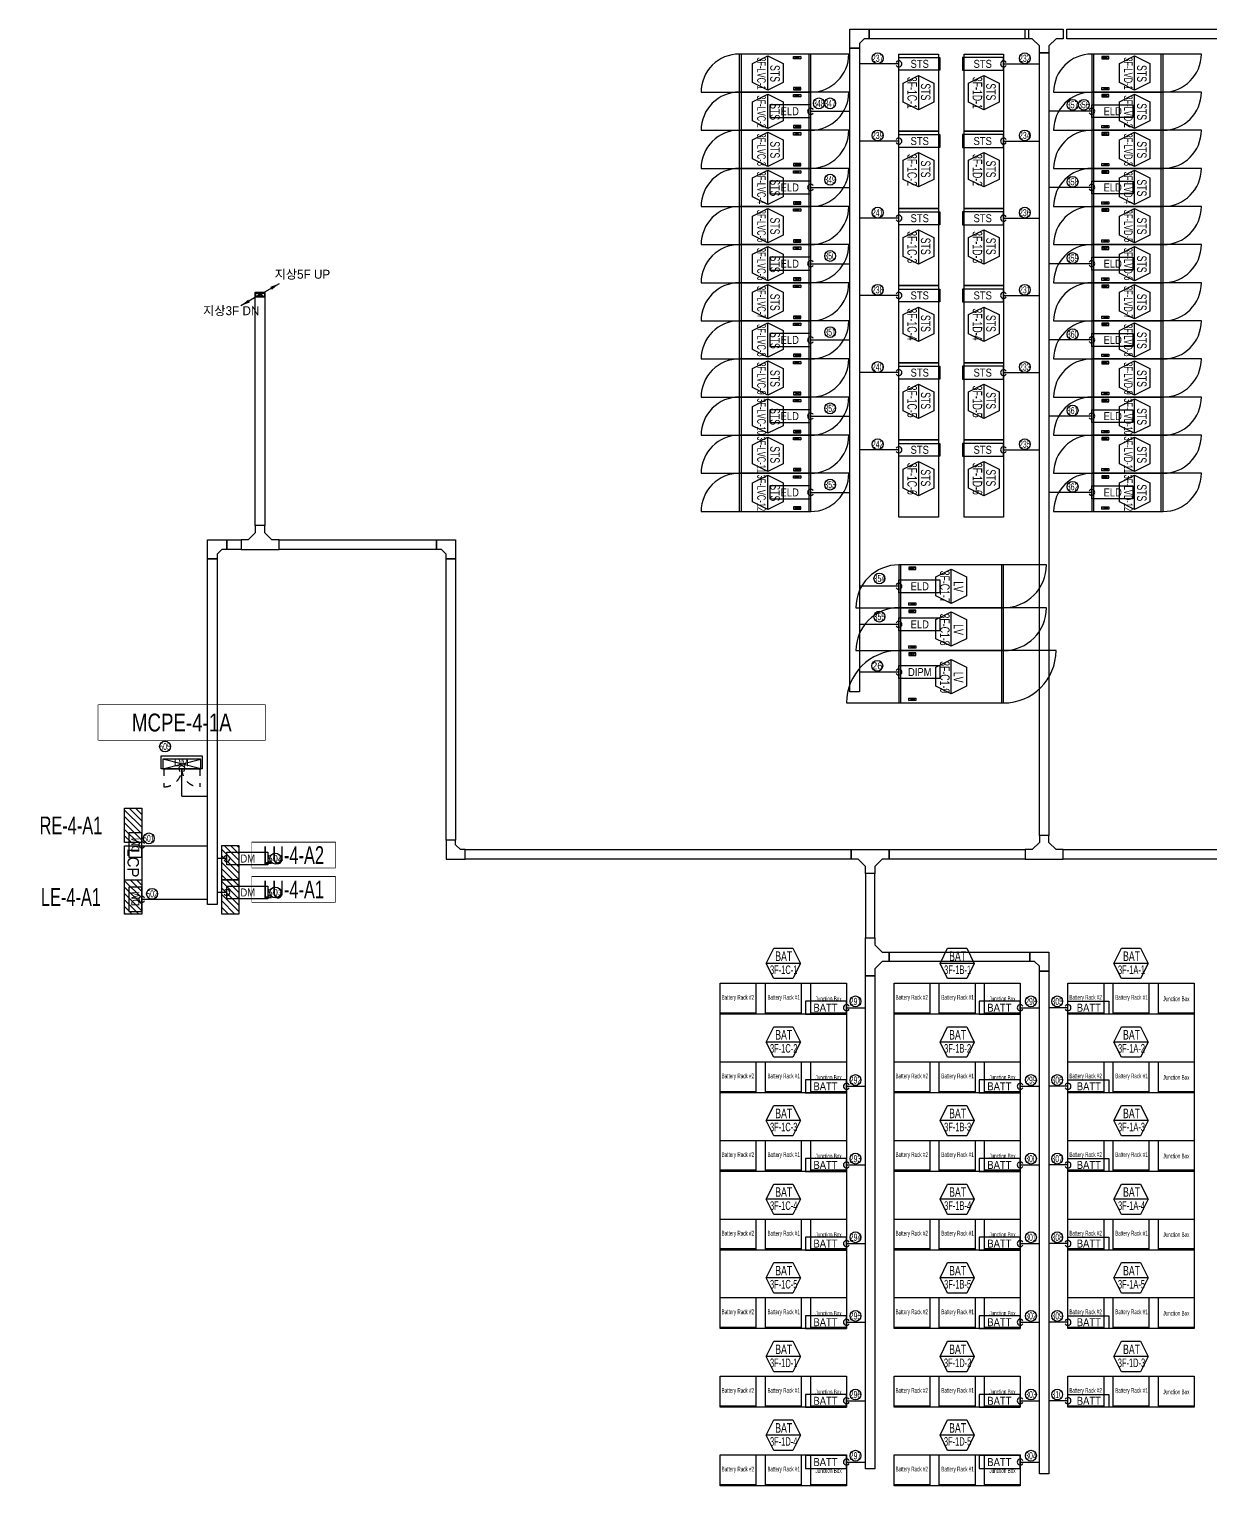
# Model space of a CAD drawing. Header units: millimetres. Extents: x 89450 to 753248, y -530175 to 1209785.
# Drawn here: x 265145 to 289950, y 386500 to 417072 of the extents above; entities that cross this region are included whole.
import ezdxf
from ezdxf.enums import TextEntityAlignment as Align

# ---------------------------------------------------------------- set-up
doc = ezdxf.new("R2010")
doc.units = ezdxf.units.MM
doc.header["$LTSCALE"] = 150
doc.linetypes.add('CONTINOUS', pattern=[0])
doc.linetypes.add('D1', pattern=[3, 1, -1, 1])
for name, color, linetype in [('------00 Switch Gear', 3, 'Continuous'), ('------00 Switch Gear_Number', 1, 'Continuous'), ('------01 Distribution Panel', 3, 'Continuous'), ('------01 Distribution Panel_UPS_Emgency', 232, 'Continuous'), ('------01 Motor Control Panel or Center', 4, 'Continuous'), ('------02 Etc Panel', 3, 'Continuous'), ('-----29 Indicator', 1, 'Continuous'), ('-----99 EPMS CABLE DUCT', 4, 'Continuous'), ('-----99 EPMS CONDUIT', 4, 'Continuous'), ('-----99 EPMS DEVICE', 3, 'Continuous')]:
    doc.layers.add(name, color=color, linetype=linetype)
doc.styles.add('ELEC', font='')
doc.styles.get('ELEC').set_extended_font_data('Dotum')

# ---------------------------------------------------------------- blocks, each defined once
blk = doc.blocks.new('A02')
h = blk.add_hatch()
h.set_pattern_fill('ANSI31', color=161, scale=25, style=0)
h.set_pattern_definition([(45, (-2000, -19200), (-56.1266, 56.1266), [])])
h.paths.add_polyline_path([(-300, 300), (-300, 0), (300, 0), (300, 300)])
at = {"color": 161}
blk.add_lwpolyline([(300, 0), (-300, 0), (-300, 300), (300, 300)], close=True, dxfattribs=at)
blk = doc.blocks.new('MCP_EQUIPMENT-2')
at = {"color": 161}
for p, q in [((200, 400), (0, -400)), ((200, -400), (0, 400))]:
    blk.add_line(p, q, dxfattribs=at)
at = {"color": 161, "linetype": 'D1'}
for p, q in [((200, 380), (580, 380)), ((200, -380), (580, -380))]:
    blk.add_line(p, q, dxfattribs=at)
at = {"color": 161}
blk.add_lwpolyline([(200, 400), (0, 400), (0, -400), (200, -400)], close=True, dxfattribs=at)
at = {"color": 161, "linetype": 'D1'}
for centre, start, end in [((200, 380), 270, 0), ((200, -380), 0, 90)]:
    blk.add_arc(centre, 380, start, end, dxfattribs=at)
blk = doc.blocks.new('A$C2e8f9a8b')
at = {"color": 0}
blk.add_line((30, 750), (30, 0), dxfattribs=at)
blk.add_lwpolyline([(650, 0), (0, 0), (0, 750), (650, 750)], close=True, dxfattribs=at)
blk = doc.blocks.new('STS-R')
at = {"color": 161}
blk.add_lwpolyline([(886994, -128588), (888614, -128588), (888614, -129418), (886994, -129418), (886994, -128588)], dxfattribs=at)
blk = doc.blocks.new('800x1200')
at = {"layer": '------00 Switch Gear', "color": 161}
for p, q in [((-1460, 0), (-1460, 800)), ((-1290, 750), (-1140, 700)), ((-1140, 750), (-1290, 700)), ((800, 800), (-42, 800)), ((-40, 0), (-40, 800)), ((-2300, 0), (-1458, 0)), ((-1290, 50), (-1140, 100)), ((-1140, 50), (-1290, 100))]:
    blk.add_line(p, q, dxfattribs=at)
for points in [[(0, 0), (0, 800), (-1500, 800), (-1500, 0)], [(-1140, 750), (-1290, 750), (-1290, 700), (-1140, 700)], [(-1140, 50), (-1290, 50), (-1290, 100), (-1140, 100)]]:
    blk.add_lwpolyline(points, close=True, dxfattribs=at)
for centre, start, end in [((-1500, 0), 90, 180), ((0, 800), 270, 0)]:
    blk.add_arc(centre, 800, start, end, dxfattribs=at)
blk = doc.blocks.new('1100x2200')
at = {"layer": '------00 Switch Gear', "color": 161}
for p, q in [((-2160, 0), (-2160, 1100)), ((-1990, 1050), (-1840, 1000)), ((-1840, 1050), (-1990, 1000)), ((1100, 1100), (-42, 1100)), ((-40, 0), (-40, 1100)), ((-3300, 0), (-2158, 0)), ((-1990, 50), (-1840, 100)), ((-1840, 50), (-1990, 100))]:
    blk.add_line(p, q, dxfattribs=at)
at = {"layer": '------00 Switch Gear', "color": 161, "elevation": 0}
for points in [[(0, 0), (0, 1100), (-2200, 1100), (-2200, 0)], [(-1840, 1050), (-1990, 1050), (-1990, 1000), (-1840, 1000)], [(-1840, 50), (-1990, 50), (-1990, 100), (-1840, 100)]]:
    blk.add_lwpolyline(points, close=True, dxfattribs=at)
at = {"layer": '------00 Switch Gear', "color": 161}
for centre, start, end in [((-2200, 0), 90, 180), ((0, 1100), 270, 0)]:
    blk.add_arc(centre, 1100, start, end, dxfattribs=at)
blk = doc.blocks.new('900x2200')
at = {"layer": '------00 Switch Gear', "color": 161}
for p, q in [((-2160, 900), (-2160, 0)), ((-210, 850), (-360, 800)), ((-360, 850), (-210, 800)), ((900, 900), (-42, 900)), ((-40, 900), (-40, 0)), ((-3100, 0), (-2158, 0)), ((-210, 50), (-360, 100)), ((-360, 50), (-210, 100))]:
    blk.add_line(p, q, dxfattribs=at)
for points in [[(-2200, 900), (-2200, 0), (0, 0), (0, 900)], [(-360, 850), (-210, 850), (-210, 800), (-360, 800)], [(-360, 50), (-210, 50), (-210, 100), (-360, 100)]]:
    blk.add_lwpolyline(points, close=True, dxfattribs=at)
for centre, start, end in [((-2200, 0), 90, 180), ((0, 900), 270, 0)]:
    blk.add_arc(centre, 900, start, end, dxfattribs=at)
blk = doc.blocks.new('zw$32E')
for p, q in [((100, 0), (0, 0)), ((0, 0), (0, -400)), ((100, -75), (100, 0)), ((175, -150), (100, -75)), ((250, -150), (175, -150)), ((250, -250), (250, -150)), ((100, -325), (175, -250)), ((175, -250), (250, -250)), ((0, -400), (100, -400)), ((100, -400), (100, -325))]:
    blk.add_line(p, q)
blk = doc.blocks.new('A07')
at = {"color": 8}
blk.add_lwpolyline([(-300, 0), (-300, 300), (300, 300), (300, 0)], close=True, dxfattribs=at)
at = {"color": 8, "style": 'ELEC'}
blk.add_text('LCP', height=200, rotation=360, dxfattribs=at).set_placement((0, 150), align=Align.MIDDLE)

msp = doc.modelspace()

# ---------------------------------------------------------------- linework, layer by layer
at = {"layer": '------00 Switch Gear', "color": 161, "elevation": 0}
for points in [[(279650, 389800), (279650, 397050), (282300, 397050), (282300, 389800), (279650, 389800)], [(283300, 389800), (283300, 397050), (285950, 397050), (285950, 389800), (283300, 389800)], [(286950, 389800), (286950, 397050), (289600, 397050), (289600, 389800), (286950, 389800)]]:
    msp.add_lwpolyline(points, dxfattribs=at)
for points in [[(282300, 397050), (282300, 396400), (279650, 396400), (279650, 397050)], [(285950, 397050), (285950, 396400), (283300, 396400), (283300, 397050)], [(289600, 397050), (289600, 396400), (286950, 396400), (286950, 397050)], [(282300, 395400), (282300, 394750), (279650, 394750), (279650, 395400)], [(285950, 395400), (285950, 394750), (283300, 394750), (283300, 395400)], [(289600, 395400), (289600, 394750), (286950, 394750), (286950, 395400)], [(282300, 393750), (282300, 393100), (279650, 393100), (279650, 393750)], [(285950, 393750), (285950, 393100), (283300, 393100), (283300, 393750)], [(289600, 393750), (289600, 393100), (286950, 393100), (286950, 393750)], [(282300, 392100), (282300, 391450), (279650, 391450), (279650, 392100)], [(285950, 392100), (285950, 391450), (283300, 391450), (283300, 392100)], [(289600, 392100), (289600, 391450), (286950, 391450), (286950, 392100)], [(282300, 387150), (282300, 386500), (279650, 386500), (279650, 387150)], [(285950, 387150), (285950, 386500), (283300, 386500), (283300, 387150)]]:
    msp.add_lwpolyline(points, close=True, dxfattribs=at)
at = {"layer": '------00 Switch Gear', "color": 161}
for points in [[(282300, 390450), (282300, 389800), (279650, 389800), (279650, 390450)], [(285950, 390450), (285950, 389800), (283300, 389800), (283300, 390450)], [(289600, 390450), (289600, 389800), (286950, 389800), (286950, 390450)], [(282300, 388800), (282300, 388150), (279650, 388150), (279650, 388800)], [(285950, 388800), (285950, 388150), (283300, 388150), (283300, 388800)], [(289600, 388800), (289600, 388150), (286950, 388150), (286950, 388800)]]:
    msp.add_lwpolyline(points, close=True, dxfattribs=at)
at = {"layer": '------00 Switch Gear_Number'}
for points in [[(280650, 415790), (280650, 416510), (280970, 416350), (280970, 415950), (280650, 415790), (280330, 415950), (280330, 416350), (280650, 416510)], [(288350, 415790), (288350, 416510), (288670, 416350), (288670, 415950), (288350, 415790), (288030, 415950), (288030, 416350), (288350, 416510)], [(280650, 414990), (280650, 415710), (280970, 415550), (280970, 415150), (280650, 414990), (280330, 415150), (280330, 415550), (280650, 415710)], [(288350, 414990), (288350, 415710), (288670, 415550), (288670, 415150), (288350, 414990), (288030, 415150), (288030, 415550), (288350, 415710)], [(280650, 414190), (280650, 414910), (280970, 414750), (280970, 414350), (280650, 414190), (280330, 414350), (280330, 414750), (280650, 414910)], [(288350, 414190), (288350, 414910), (288670, 414750), (288670, 414350), (288350, 414190), (288030, 414350), (288030, 414750), (288350, 414910)], [(280650, 413390), (280650, 414110), (280970, 413950), (280970, 413550), (280650, 413390), (280330, 413550), (280330, 413950), (280650, 414110)], [(288350, 413390), (288350, 414110), (288670, 413950), (288670, 413550), (288350, 413390), (288030, 413550), (288030, 413950), (288350, 414110)], [(280650, 412590), (280650, 413310), (280970, 413150), (280970, 412750), (280650, 412590), (280330, 412750), (280330, 413150), (280650, 413310)], [(288350, 412590), (288350, 413310), (288670, 413150), (288670, 412750), (288350, 412590), (288030, 412750), (288030, 413150), (288350, 413310)], [(280650, 411790), (280650, 412510), (280970, 412350), (280970, 411950), (280650, 411790), (280330, 411950), (280330, 412350), (280650, 412510)], [(288350, 411790), (288350, 412510), (288670, 412350), (288670, 411950), (288350, 411790), (288030, 411950), (288030, 412350), (288350, 412510)], [(280650, 410990), (280650, 411710), (280970, 411550), (280970, 411150), (280650, 410990), (280330, 411150), (280330, 411550), (280650, 411710)], [(288350, 410990), (288350, 411710), (288670, 411550), (288670, 411150), (288350, 410990), (288030, 411150), (288030, 411550), (288350, 411710)], [(280650, 410190), (280650, 410910), (280970, 410750), (280970, 410350), (280650, 410190), (280330, 410350), (280330, 410750), (280650, 410910)], [(288350, 410190), (288350, 410910), (288670, 410750), (288670, 410350), (288350, 410190), (288030, 410350), (288030, 410750), (288350, 410910)], [(280650, 409390), (280650, 410110), (280970, 409950), (280970, 409550), (280650, 409390), (280330, 409550), (280330, 409950), (280650, 410110)], [(288350, 409390), (288350, 410110), (288670, 409950), (288670, 409550), (288350, 409390), (288030, 409550), (288030, 409950), (288350, 410110)], [(280650, 408590), (280650, 409310), (280970, 409150), (280970, 408750), (280650, 408590), (280330, 408750), (280330, 409150), (280650, 409310)], [(288350, 408590), (288350, 409310), (288670, 409150), (288670, 408750), (288350, 408590), (288030, 408750), (288030, 409150), (288350, 409310)], [(280650, 407790), (280650, 408510), (280970, 408350), (280970, 407950), (280650, 407790), (280330, 407950), (280330, 408350), (280650, 408510)], [(288350, 407790), (288350, 408510), (288670, 408350), (288670, 407950), (288350, 407790), (288030, 407950), (288030, 408350), (288350, 408510)], [(280650, 406990), (280650, 407710), (280970, 407550), (280970, 407150), (280650, 406990), (280330, 407150), (280330, 407550), (280650, 407710)], [(288350, 406990), (288350, 407710), (288670, 407550), (288670, 407150), (288350, 406990), (288030, 407150), (288030, 407550), (288350, 407710)], [(281335, 390865), (280615, 390865), (280775, 391185), (281175, 391185), (281335, 390865), (281175, 390545), (280775, 390545), (280615, 390865)], [(284985, 390865), (284265, 390865), (284425, 391185), (284825, 391185), (284985, 390865), (284825, 390545), (284425, 390545), (284265, 390865)], [(288635, 390865), (287915, 390865), (288075, 391185), (288475, 391185), (288635, 390865), (288475, 390545), (288075, 390545), (287915, 390865)], [(281335, 389215), (280615, 389215), (280775, 389535), (281175, 389535), (281335, 389215), (281175, 388895), (280775, 388895), (280615, 389215)], [(284985, 389215), (284265, 389215), (284425, 389535), (284825, 389535), (284985, 389215), (284825, 388895), (284425, 388895), (284265, 389215)], [(288635, 389215), (287915, 389215), (288075, 389535), (288475, 389535), (288635, 389215), (288475, 388895), (288075, 388895), (287915, 389215)]]:
    msp.add_lwpolyline(points, dxfattribs=at)
at = {"layer": '------00 Switch Gear_Number', "color": 1}
for points in [[(283813, 416100), (283813, 415380), (283493, 415540), (283493, 415940), (283813, 416100), (284133, 415940), (284133, 415540), (283813, 415380)], [(283813, 414480), (283813, 413760), (283493, 413920), (283493, 414320), (283813, 414480), (284133, 414320), (284133, 413920), (283813, 413760)], [(283813, 412860), (283813, 412140), (283493, 412300), (283493, 412700), (283813, 412860), (284133, 412700), (284133, 412300), (283813, 412140)], [(283813, 411240), (283813, 410520), (283493, 410680), (283493, 411080), (283813, 411240), (284133, 411080), (284133, 410680), (283813, 410520)], [(283813, 409620), (283813, 408900), (283493, 409060), (283493, 409460), (283813, 409620), (284133, 409460), (284133, 409060), (283813, 408900)], [(283813, 408000), (283813, 407280), (283493, 407440), (283493, 407840), (283813, 408000), (284133, 407840), (284133, 407440), (283813, 407280)]]:
    msp.add_lwpolyline(points, dxfattribs=at)
at = {"layer": '------00 Switch Gear_Number', "color": 1, "elevation": 0}
for points in [[(285183, 416100), (285183, 415380), (284863, 415540), (284863, 415940), (285183, 416100), (285503, 415940), (285503, 415540), (285183, 415380)], [(285183, 414480), (285183, 413760), (284863, 413920), (284863, 414320), (285183, 414480), (285503, 414320), (285503, 413920), (285183, 413760)], [(285183, 412860), (285183, 412140), (284863, 412300), (284863, 412700), (285183, 412860), (285503, 412700), (285503, 412300), (285183, 412140)], [(285183, 411240), (285183, 410520), (284863, 410680), (284863, 411080), (285183, 411240), (285503, 411080), (285503, 410680), (285183, 410520)], [(285183, 409620), (285183, 408900), (284863, 409060), (284863, 409460), (285183, 409620), (285503, 409460), (285503, 409060), (285183, 408900)], [(285183, 408000), (285183, 407280), (284863, 407440), (284863, 407840), (285183, 408000), (285503, 407840), (285503, 407440), (285183, 407280)]]:
    msp.add_lwpolyline(points, dxfattribs=at)
at = {"layer": '------00 Switch Gear_Number', "elevation": 0}
for points in [[(284500, 405020), (284500, 405740), (284820, 405580), (284820, 405180), (284500, 405020), (284180, 405180), (284180, 405580), (284500, 405740)], [(284500, 404120), (284500, 404840), (284820, 404680), (284820, 404280), (284500, 404120), (284180, 404280), (284180, 404680), (284500, 404840)], [(284500, 403120), (284500, 403840), (284820, 403680), (284820, 403280), (284500, 403120), (284180, 403280), (284180, 403680), (284500, 403840)], [(281335, 397465), (280615, 397465), (280775, 397785), (281175, 397785), (281335, 397465), (281175, 397145), (280775, 397145), (280615, 397465)], [(284985, 397465), (284265, 397465), (284425, 397785), (284825, 397785), (284985, 397465), (284825, 397145), (284425, 397145), (284265, 397465)], [(288635, 397465), (287915, 397465), (288075, 397785), (288475, 397785), (288635, 397465), (288475, 397145), (288075, 397145), (287915, 397465)], [(281335, 395815), (280615, 395815), (280775, 396135), (281175, 396135), (281335, 395815), (281175, 395495), (280775, 395495), (280615, 395815)], [(284985, 395815), (284265, 395815), (284425, 396135), (284825, 396135), (284985, 395815), (284825, 395495), (284425, 395495), (284265, 395815)], [(288635, 395815), (287915, 395815), (288075, 396135), (288475, 396135), (288635, 395815), (288475, 395495), (288075, 395495), (287915, 395815)], [(281335, 394165), (280615, 394165), (280775, 394485), (281175, 394485), (281335, 394165), (281175, 393845), (280775, 393845), (280615, 394165)], [(284985, 394165), (284265, 394165), (284425, 394485), (284825, 394485), (284985, 394165), (284825, 393845), (284425, 393845), (284265, 394165)], [(288635, 394165), (287915, 394165), (288075, 394485), (288475, 394485), (288635, 394165), (288475, 393845), (288075, 393845), (287915, 394165)], [(281335, 392515), (280615, 392515), (280775, 392835), (281175, 392835), (281335, 392515), (281175, 392195), (280775, 392195), (280615, 392515)], [(284985, 392515), (284265, 392515), (284425, 392835), (284825, 392835), (284985, 392515), (284825, 392195), (284425, 392195), (284265, 392515)], [(288635, 392515), (287915, 392515), (288075, 392835), (288475, 392835), (288635, 392515), (288475, 392195), (288075, 392195), (287915, 392515)], [(281335, 387565), (280615, 387565), (280775, 387885), (281175, 387885), (281335, 387565), (281175, 387245), (280775, 387245), (280615, 387565)], [(284985, 387565), (284265, 387565), (284425, 387885), (284825, 387885), (284985, 387565), (284825, 387245), (284425, 387245), (284265, 387565)]]:
    msp.add_lwpolyline(points, dxfattribs=at)
at = {"layer": '------01 Distribution Panel_UPS_Emgency', "color": 1, "elevation": 0}
for points in [[(269818, 399475), (271573, 399475), (271573, 400000), (269818, 400000)], [(269818, 398755), (271573, 398755), (271573, 399280), (269818, 399280)]]:
    msp.add_lwpolyline(points, close=True, dxfattribs=at)
at = {"layer": '------01 Motor Control Panel or Center', "linetype": 'CONTINOUS'}
msp.add_lwpolyline([(270102, 402890), (270102, 402150), (266598, 402150), (266598, 402890)], close=True, dxfattribs=at)
at = {"layer": '------02 Etc Panel'}
for p, q in [((267510, 399935), (268892, 399935)), ((267510, 398810), (268892, 398810))]:
    msp.add_line(p, q, dxfattribs=at)
at = {"layer": '-----29 Indicator'}
for centre in [(282956, 416461, 0), (286044, 416461, 0), (281721, 415513, 0), (281958, 415513, 0), (287048, 415484, 0), (287284, 415484, 0), (282956, 414841, 0), (286044, 414841, 0), (281958, 413913, 0), (287048, 413868, 0), (282956, 413221, 0), (286044, 413221, 0), (281958, 412313, 0), (287048, 412268, 0), (282956, 411601, 0), (286044, 411601, 0), (281958, 410713, 0), (287048, 410668, 0), (282956, 409981, 0), (286044, 409981, 0), (281958, 409113, 0), (287048, 409068, 0), (282956, 408361, 0), (286044, 408361, 0), (281958, 407513, 0), (287048, 407468, 0), (282992, 405543, 0), (282992, 404743, 0), (282948, 403710, 0), (267658, 400089), (267726, 398925), (282490, 396667, 0), (286173, 396667, 0), (286724, 396667, 0), (282490, 395017, 0), (286173, 395017, 0), (286724, 395017, 0), (282490, 393367, 0), (286173, 393367, 0), (286724, 393367, 0), (282490, 391717, 0), (286173, 391717, 0), (286724, 391717, 0), (282490, 390067, 0), (286173, 390067, 0), (286724, 390067, 0), (282490, 388417, 0), (286173, 388417, 0), (286724, 388417, 0), (282490, 387132, 0), (286173, 387132, 0)]:
    msp.add_circle(centre, 114, dxfattribs=at)
at = {"layer": '-----99 EPMS CABLE DUCT'}
for p, q in [((269903, 411540), (270083, 411460)), ((269903, 411460), (270083, 411540)), ((269993, 411500), (270399, 411734)), ((269993, 411500), (269587, 411266))]:
    msp.add_line(p, q, dxfattribs=at)
msp.add_lwpolyline([(282575, 416672), (282375, 416672), (282375, 417072), (282775, 417072), (282775, 416872), (282675, 416872), (282575, 416772), (282575, 416672)], dxfattribs=at)
at = {"layer": '-----99 EPMS CABLE DUCT', "elevation": 0}
for points in [[(282775, 417072), (286125, 417072), (286125, 416872), (282775, 416872)], [(286925, 417072), (291500, 417072), (291500, 416872), (286925, 416872)], [(286350, 416572), (286550, 416572), (286550, 400152), (286350, 400152)], [(269893, 411550), (270093, 411550), (270093, 406653), (269893, 406653)], [(269893, 411550), (270093, 411550), (270093, 411450), (269893, 411450)], [(269903, 411540), (270083, 411540), (270083, 411460), (269903, 411460)], [(269292, 406353), (269593, 406353), (269593, 406153), (269292, 406153)], [(270393, 406353), (273698, 406353), (273698, 406153), (270393, 406153)], [(273898, 405953), (274098, 405953), (274098, 400052), (273898, 400052)], [(274298, 399852), (282400, 399852), (282400, 399652), (274298, 399652)], [(283200, 399852), (286050, 399852), (286050, 399652), (283200, 399652)], [(286850, 399852), (291500, 399852), (291500, 399652), (286850, 399652)], [(282700, 398004), (282900, 398004), (282900, 399352), (282700, 399352)], [(283200, 397704), (286150, 397704), (286150, 397504), (283200, 397504)], [(282700, 397204), (282900, 397204), (282900, 386855), (282700, 386855)], [(286350, 397304), (286550, 397304), (286550, 386755), (286350, 386755)]]:
    msp.add_lwpolyline(points, close=True, dxfattribs=at)
at = {"layer": '-----99 EPMS CABLE DUCT'}
msp.add_lwpolyline([(282375, 416672), (282575, 416672), (282575, 403166), (282375, 403166)], close=True, dxfattribs=at)
at = {"layer": '-----99 EPMS CABLE DUCT', "elevation": 0}
for points in [[(270399, 411734, 0, 70, 0), (270223, 411633, 40, 40, 0)], [(269587, 411266, 0, 70, 0), (269763, 411367, 40, 40, 0)]]:
    msp.add_lwpolyline(points, format="xyseb", dxfattribs=at)
for points in [[(269092, 405953), (268892, 405953), (268892, 406353), (269292, 406353), (269292, 406153), (269192, 406153), (269092, 406053), (269092, 405953)], [(273698, 406153), (273698, 406353), (274098, 406353), (274098, 405953), (273898, 405953), (273898, 406053), (273798, 406153), (273698, 406153)], [(273698, 406153), (273698, 406353), (274098, 406353), (274098, 405953), (273898, 405953), (273898, 406053), (273798, 406153), (273698, 406153)], [(274098, 400052), (273898, 400052), (273898, 399652), (274298, 399652), (274298, 399852), (274198, 399852), (274098, 399952), (274098, 400052)], [(286150, 397504), (286150, 397704), (286550, 397704), (286550, 397304), (286350, 397304), (286350, 397404), (286250, 397504), (286150, 397504)]]:
    msp.add_lwpolyline(points, dxfattribs=at)
at = {"layer": '-----99 EPMS CABLE DUCT'}
msp.add_circle((269993, 411500), 10, dxfattribs=at)
at = {"layer": '-----99 EPMS CONDUIT'}
for p, q in [((283400, 416343), (282575, 416343)), ((285600, 416343), (286350, 416343)), ((281550, 415350), (282375, 415350)), ((287450, 415350), (286550, 415350)), ((283400, 414723), (282575, 414723)), ((285600, 414723), (286350, 414723)), ((281550, 413750), (282375, 413750)), ((287450, 413750), (286550, 413750)), ((283400, 413103), (282575, 413103)), ((285600, 413103), (286350, 413103)), ((281550, 412150), (282375, 412150)), ((287450, 412150), (286550, 412150)), ((283400, 411483), (282575, 411483)), ((285600, 411483), (286350, 411483)), ((281550, 410550), (282375, 410550)), ((287450, 410550), (286550, 410550)), ((283400, 409863), (282575, 409863)), ((285600, 409863), (286350, 409863)), ((281550, 408950), (282375, 408950)), ((287450, 408950), (286550, 408950)), ((283400, 408243), (282575, 408243)), ((285600, 408243), (286350, 408243)), ((281550, 407350), (282375, 407350)), ((287450, 407350), (286550, 407350)), ((283400, 405380), (282575, 405380)), ((283400, 404580), (282575, 404580)), ((283401, 403580, 0), (282575, 403580, 0)), ((268350, 400973), (268350, 401550)), ((268350, 400973), (268892, 400973)), ((282300, 396535, 0), (282700, 396535, 0)), ((285950, 396535, 0), (286350, 396535, 0)), ((286950, 396535, 0), (286550, 396535, 0)), ((282300, 394885, 0), (282700, 394885, 0)), ((285950, 394885, 0), (286350, 394885, 0)), ((286950, 394885, 0), (286550, 394885, 0)), ((282300, 393235, 0), (282700, 393235, 0)), ((285950, 393235, 0), (286350, 393235, 0)), ((286950, 393235, 0), (286550, 393235, 0)), ((282300, 391585, 0), (282700, 391585, 0)), ((285950, 391585, 0), (286350, 391585, 0)), ((286950, 391585, 0), (286550, 391585, 0)), ((282300, 389935), (282700, 389935)), ((285950, 389935), (286350, 389935)), ((286950, 389935), (286550, 389935)), ((282300, 388285), (282700, 388285)), ((285950, 388285), (286350, 388285)), ((286950, 388285), (286550, 388285)), ((282300, 387000), (282700, 387000)), ((285950, 387000), (286350, 387000))]:
    msp.add_line(p, q, dxfattribs=at)
for points in [[(269294, 399665, 0), (269092, 399665, 0)], [(269294, 398953, 0), (269092, 398953, 0)]]:
    msp.add_polyline3d(points, dxfattribs=at)
for centre, start, end in [((283400, 416343), 210, 150), ((285600, 416343), 30, 330), ((281550, 415350), 30, 330), ((287450, 415350), 210, 150), ((283400, 414723), 210, 150), ((285600, 414723), 30, 330), ((281550, 413750), 30, 330), ((287450, 413750), 210, 150), ((283400, 413103), 210, 150), ((285600, 413103), 30, 330), ((281550, 412150), 30, 330), ((287450, 412150), 210, 150), ((283400, 411483), 210, 150), ((285600, 411483), 30, 330), ((281550, 410550), 30, 330), ((287450, 410550), 210, 150), ((283400, 409863), 210, 150), ((285600, 409863), 30, 330), ((281550, 408950), 30, 330), ((287450, 408950), 210, 150), ((283400, 408243), 210, 150), ((285600, 408243), 30, 330), ((281550, 407350), 30, 330), ((287450, 407350), 210, 150), ((283400, 405380), 210, 150), ((283400, 404580), 210, 150), ((283401, 403580, 0), 210, 150), ((268350, 401550), 300, 240), ((267510, 399950), 30, 330), ((269294, 399665, 0), 210, 150), ((269294, 398953, 0), 210, 150), ((267510, 398810), 30, 330), ((267510, 398810), 30, 330), ((282300, 396535, 0), 30, 330), ((285950, 396535, 0), 30, 330), ((286950, 396535, 0), 210, 150), ((282300, 394885, 0), 30, 330), ((285950, 394885, 0), 30, 330), ((286950, 394885, 0), 210, 150), ((282300, 393235, 0), 30, 330), ((285950, 393235, 0), 30, 330), ((286950, 393235, 0), 210, 150), ((282300, 391585, 0), 30, 330), ((285950, 391585, 0), 30, 330), ((286950, 391585, 0), 210, 150), ((282300, 389935), 30, 330), ((285950, 389935), 30, 330), ((286950, 389935), 210, 150), ((282300, 388285), 30, 330), ((285950, 388285), 30, 330), ((286950, 388285), 210, 150), ((282300, 387000), 30, 330), ((285950, 387000), 30, 330)]:
    msp.add_arc(centre, 63.8, start, end, dxfattribs=at)
at = {"layer": '-----99 EPMS DEVICE'}
for points in [[(283400, 416478), (284260, 416478), (284260, 416208), (283400, 416208)], [(283400, 414858), (284260, 414858), (284260, 414588), (283400, 414588)], [(283400, 413238), (284260, 413238), (284260, 412968), (283400, 412968)], [(283400, 411618), (284260, 411618), (284260, 411348), (283400, 411348)], [(283400, 409998), (284260, 409998), (284260, 409728), (283400, 409728)], [(283400, 408378), (284260, 408378), (284260, 408108), (283400, 408108)]]:
    msp.add_lwpolyline(points, close=True, dxfattribs=at)
at = {"layer": '-----99 EPMS DEVICE', "elevation": 0}
for points in [[(285600, 416478), (284740, 416478), (284740, 416208), (285600, 416208)], [(285600, 414858), (284740, 414858), (284740, 414588), (285600, 414588)], [(285600, 413238), (284740, 413238), (284740, 412968), (285600, 412968)], [(285600, 411618), (284740, 411618), (284740, 411348), (285600, 411348)], [(285600, 409998), (284740, 409998), (284740, 409728), (285600, 409728)], [(285600, 408378), (284740, 408378), (284740, 408108), (285600, 408108)], [(283401, 403715), (284261, 403715), (284261, 403445), (283401, 403445)], [(282300, 396670), (281440, 396670), (281440, 396400), (282300, 396400)], [(285950, 396670), (285090, 396670), (285090, 396400), (285950, 396400)], [(286950, 396670), (287810, 396670), (287810, 396400), (286950, 396400)], [(282300, 395020), (281440, 395020), (281440, 394750), (282300, 394750)], [(285950, 395020), (285090, 395020), (285090, 394750), (285950, 394750)], [(286950, 395020), (287810, 395020), (287810, 394750), (286950, 394750)], [(282300, 393370), (281440, 393370), (281440, 393100), (282300, 393100)], [(285950, 393370), (285090, 393370), (285090, 393100), (285950, 393100)], [(286950, 393370), (287810, 393370), (287810, 393100), (286950, 393100)], [(282300, 391720), (281440, 391720), (281440, 391450), (282300, 391450)], [(285950, 391720), (285090, 391720), (285090, 391450), (285950, 391450)], [(286950, 391720), (287810, 391720), (287810, 391450), (286950, 391450)], [(282300, 390070), (281440, 390070), (281440, 389800), (282300, 389800)], [(285950, 390070), (285090, 390070), (285090, 389800), (285950, 389800)], [(286950, 390070), (287810, 390070), (287810, 389800), (286950, 389800)], [(282300, 388420), (281440, 388420), (281440, 388150), (282300, 388150)], [(285950, 388420), (285090, 388420), (285090, 388150), (285950, 388150)], [(286950, 388420), (287810, 388420), (287810, 388150), (286950, 388150)], [(282300, 387134), (281440, 387134), (281440, 386865), (282300, 386865)], [(285950, 387134), (285090, 387134), (285090, 386865), (285950, 386865)]]:
    msp.add_lwpolyline(points, close=True, dxfattribs=at)
at = {"layer": '-----99 EPMS DEVICE', "color": 2}
for points in [[(281550, 415485), (280690, 415485), (280690, 415215), (281550, 415215)], [(287450, 415485), (288310, 415485), (288310, 415215), (287450, 415215)], [(281550, 413885), (280690, 413885), (280690, 413615), (281550, 413615)], [(287450, 413885), (288310, 413885), (288310, 413615), (287450, 413615)], [(281550, 412285), (280690, 412285), (280690, 412015), (281550, 412015)], [(287450, 412285), (288310, 412285), (288310, 412015), (287450, 412015)], [(281550, 410685), (280690, 410685), (280690, 410415), (281550, 410415)], [(287450, 410685), (288310, 410685), (288310, 410415), (287450, 410415)], [(281550, 409085), (280690, 409085), (280690, 408815), (281550, 408815)], [(287450, 409085), (288310, 409085), (288310, 408815), (287450, 408815)], [(281550, 407485), (280690, 407485), (280690, 407215), (281550, 407215)], [(287450, 407485), (288310, 407485), (288310, 407215), (287450, 407215)], [(268780, 401550), (267920, 401550), (267920, 401820), (268780, 401820)]]:
    msp.add_lwpolyline(points, close=True, dxfattribs=at)
at = {"layer": '-----99 EPMS DEVICE', "color": 2, "elevation": 0}
for points in [[(283400, 405515), (284260, 405515), (284260, 405245), (283400, 405245)], [(283400, 404715), (284260, 404715), (284260, 404445), (283400, 404445)], [(267240, 400207), (267240, 399693), (267510, 399693), (267510, 400207)], [(267240, 399067), (267240, 398553), (267510, 398553), (267510, 399067)], [(267240, 399067), (267240, 398553), (267510, 398553), (267510, 399067)]]:
    msp.add_lwpolyline(points, close=True, dxfattribs=at)

# ---------------------------------------------------------------- block references
at = {"layer": '------00 Switch Gear', "color": 161}
for name, p, rotation in [('800x1200', (280050, 416550), 180), ('STS-R', (154812, -472064), 90.00000000000001), ('STS-R', (156182, -472064), 90.00000000000001), ('800x1200', (280050, 415750), 180), ('800x1200', (280050, 414950), 180), ('STS-R', (154812, -473684), 90.00000000000001), ('STS-R', (156182, -473684), 90.00000000000001), ('800x1200', (280050, 414150), 180), ('800x1200', (280050, 413350), 180), ('STS-R', (154812, -475304), 90.00000000000001), ('STS-R', (156182, -475304), 90.00000000000001), ('800x1200', (280050, 412550), 180), ('800x1200', (280050, 411750), 180), ('STS-R', (154812, -476924), 90.00000000000001), ('STS-R', (156182, -476924), 90.00000000000001), ('800x1200', (280050, 410950), 180), ('800x1200', (280050, 410150), 180), ('STS-R', (154812, -478544), 90.00000000000001), ('STS-R', (156182, -478544), 90.00000000000001), ('800x1200', (280050, 409350), 180), ('800x1200', (280050, 408550), 180), ('STS-R', (154812, -480164), 90.00000000000001), ('STS-R', (156182, -480164), 90.00000000000001), ('800x1200', (280050, 407750), 180), ('900x2200', (283400, 405830), 180), ('900x2200', (283400, 404930), 180), ('A$C2e8f9a8b', (280400, 396400), 89.99999999999999), ('A$C2e8f9a8b', (281350, 396400), 89.99999999999999), ('A$C2e8f9a8b', (282300, 396400), 89.99999999999999), ('A$C2e8f9a8b', (284050, 396400), 89.99999999999999), ('A$C2e8f9a8b', (285000, 396400), 89.99999999999999), ('A$C2e8f9a8b', (285950, 396400), 89.99999999999999), ('A$C2e8f9a8b', (287700, 396400), 89.99999999999999), ('A$C2e8f9a8b', (288650, 396400), 89.99999999999999), ('A$C2e8f9a8b', (289600, 396400), 89.99999999999999), ('A$C2e8f9a8b', (280400, 394750), 89.99999999999999), ('A$C2e8f9a8b', (281350, 394750), 89.99999999999999), ('A$C2e8f9a8b', (282300, 394750), 89.99999999999999), ('A$C2e8f9a8b', (284050, 394750), 89.99999999999999), ('A$C2e8f9a8b', (285000, 394750), 89.99999999999999), ('A$C2e8f9a8b', (285950, 394750), 89.99999999999999), ('A$C2e8f9a8b', (287700, 394750), 89.99999999999999), ('A$C2e8f9a8b', (288650, 394750), 89.99999999999999), ('A$C2e8f9a8b', (289600, 394750), 89.99999999999999), ('A$C2e8f9a8b', (280400, 393100), 89.99999999999999), ('A$C2e8f9a8b', (281350, 393100), 89.99999999999999), ('A$C2e8f9a8b', (282300, 393100), 89.99999999999999), ('A$C2e8f9a8b', (284050, 393100), 89.99999999999999), ('A$C2e8f9a8b', (285000, 393100), 89.99999999999999), ('A$C2e8f9a8b', (285950, 393100), 89.99999999999999), ('A$C2e8f9a8b', (287700, 393100), 89.99999999999999), ('A$C2e8f9a8b', (288650, 393100), 89.99999999999999), ('A$C2e8f9a8b', (289600, 393100), 89.99999999999999), ('A$C2e8f9a8b', (280400, 391450), 89.99999999999999), ('A$C2e8f9a8b', (281350, 391450), 89.99999999999999), ('A$C2e8f9a8b', (282300, 391450), 89.99999999999999), ('A$C2e8f9a8b', (284050, 391450), 89.99999999999999), ('A$C2e8f9a8b', (285000, 391450), 89.99999999999999), ('A$C2e8f9a8b', (285950, 391450), 89.99999999999999), ('A$C2e8f9a8b', (287700, 391450), 89.99999999999999), ('A$C2e8f9a8b', (288650, 391450), 89.99999999999999), ('A$C2e8f9a8b', (289600, 391450), 89.99999999999999), ('A$C2e8f9a8b', (280400, 389800), 89.99999999999999), ('A$C2e8f9a8b', (281350, 389800), 89.99999999999999), ('A$C2e8f9a8b', (282300, 389800), 89.99999999999999), ('A$C2e8f9a8b', (284050, 389800), 89.99999999999999), ('A$C2e8f9a8b', (285000, 389800), 89.99999999999999), ('A$C2e8f9a8b', (285950, 389800), 89.99999999999999), ('A$C2e8f9a8b', (287700, 389800), 89.99999999999999), ('A$C2e8f9a8b', (288650, 389800), 89.99999999999999), ('A$C2e8f9a8b', (289600, 389800), 89.99999999999999), ('A$C2e8f9a8b', (280400, 388150), 89.99999999999999), ('A$C2e8f9a8b', (281350, 388150), 89.99999999999999), ('A$C2e8f9a8b', (282300, 388150), 89.99999999999999), ('A$C2e8f9a8b', (284050, 388150), 89.99999999999999), ('A$C2e8f9a8b', (285000, 388150), 89.99999999999999), ('A$C2e8f9a8b', (285950, 388150), 89.99999999999999), ('A$C2e8f9a8b', (287700, 388150), 89.99999999999999), ('A$C2e8f9a8b', (288650, 388150), 89.99999999999999), ('A$C2e8f9a8b', (289600, 388150), 89.99999999999999), ('A$C2e8f9a8b', (280400, 386500), 89.99999999999999), ('A$C2e8f9a8b', (281350, 386500), 89.99999999999999), ('A$C2e8f9a8b', (282300, 386500), 89.99999999999999), ('A$C2e8f9a8b', (284050, 386500), 89.99999999999999), ('A$C2e8f9a8b', (285000, 386500), 89.99999999999999), ('A$C2e8f9a8b', (285950, 386500), 89.99999999999999)]:
    msp.add_blockref(name, p, dxfattribs=dict(at, rotation=rotation))
for name, p in [('800x1200', (288950, 415750)), ('800x1200', (288950, 414950)), ('800x1200', (288950, 414150)), ('800x1200', (288950, 413350)), ('800x1200', (288950, 412550)), ('800x1200', (288950, 411750)), ('800x1200', (288950, 410950)), ('800x1200', (288950, 410150)), ('800x1200', (288950, 409350)), ('800x1200', (288950, 408550)), ('800x1200', (288950, 407750)), ('800x1200', (288950, 406950)), ('1100x2200', (285600, 402930, 0))]:
    msp.add_blockref(name, p, dxfattribs=at)
at = {"layer": '------01 Distribution Panel', "xscale": 1.2, "yscale": 1.2, "zscale": 1.2, "rotation": 270}
for p in [(267150, 400360), (267150, 398860)]:
    msp.add_blockref('A02', p, dxfattribs=at)
at = {"layer": '------01 Distribution Panel_UPS_Emgency', "xscale": 1.2, "yscale": 1.2, "zscale": 1.2, "rotation": 270}
for p in [(269190, 399580), (269190, 398860)]:
    msp.add_blockref('A02', p, dxfattribs=at)
at = {"layer": '------01 Motor Control Panel or Center', "rotation": 270}
msp.add_blockref('MCP_EQUIPMENT-2', (268350, 401750), dxfattribs=at)
at = {"layer": '------02 Etc Panel', "color": 8, "xscale": 1.2, "yscale": 1.2, "zscale": 1.2, "rotation": 270}
msp.add_blockref('A07', (267150, 399575), dxfattribs=at)
at = {"layer": '-----99 EPMS CABLE DUCT', "zscale": 2}
for p, xscale, yscale, rotation in [((286050, 417072), -2, 2, 89.99999999999977), ((269593, 406153), 2, 2, 89.99999999999993), ((286050, 399652), 2, 2, 89.99999999999993), ((282400, 399852), -1.999999999999999, 1.999999999999999, 89.99999999999977), ((282700, 397204), -2, 2, 180)]:
    msp.add_blockref('zw$32E', p, dxfattribs=dict(at, xscale=xscale, yscale=yscale, rotation=rotation))

# ---------------------------------------------------------------- texts
at = {"layer": '------00 Switch Gear', "color": 161, "style": 'ELEC', "width": 0.6}
for s, p in [('Battery Rack #2', (280022, 396753)), ('Battery Rack #1', (280984, 396753)), ('Junction Box', (281925, 396722)), ('Battery Rack #2', (283672, 396753)), ('Battery Rack #1', (284634, 396753)), ('Junction Box', (285575, 396722)), ('Battery Rack #2', (287322, 396753)), ('Battery Rack #1', (288284, 396753)), ('Junction Box', (289225, 396722)), ('Battery Rack #2', (280022, 395103)), ('Battery Rack #1', (280984, 395103)), ('Junction Box', (281925, 395072)), ('Battery Rack #2', (283672, 395103)), ('Battery Rack #1', (284634, 395103)), ('Junction Box', (285575, 395072)), ('Battery Rack #2', (287322, 395103)), ('Battery Rack #1', (288284, 395103)), ('Junction Box', (289225, 395072)), ('Battery Rack #2', (280022, 393453)), ('Battery Rack #1', (280984, 393453)), ('Junction Box', (281925, 393422)), ('Battery Rack #2', (283672, 393453)), ('Battery Rack #1', (284634, 393453)), ('Junction Box', (285575, 393422)), ('Battery Rack #2', (287322, 393453)), ('Battery Rack #1', (288284, 393453)), ('Junction Box', (289225, 393422)), ('Battery Rack #2', (280022, 391803)), ('Battery Rack #1', (280984, 391803)), ('Junction Box', (281925, 391772)), ('Battery Rack #2', (283672, 391803)), ('Battery Rack #1', (284634, 391803)), ('Junction Box', (285575, 391772)), ('Battery Rack #2', (287322, 391803)), ('Battery Rack #1', (288284, 391803)), ('Junction Box', (289225, 391772)), ('Battery Rack #2', (280022, 390153)), ('Battery Rack #1', (280984, 390153)), ('Junction Box', (281925, 390122)), ('Battery Rack #2', (283672, 390153)), ('Battery Rack #1', (284634, 390153)), ('Junction Box', (285575, 390122)), ('Battery Rack #2', (287322, 390153)), ('Battery Rack #1', (288284, 390153)), ('Junction Box', (289225, 390122)), ('Battery Rack #2', (280022, 388503)), ('Battery Rack #1', (280984, 388503)), ('Junction Box', (281925, 388472)), ('Battery Rack #2', (283672, 388503)), ('Battery Rack #1', (284634, 388503)), ('Junction Box', (285575, 388472)), ('Battery Rack #2', (287322, 388503)), ('Battery Rack #1', (288284, 388503)), ('Junction Box', (289225, 388472)), ('Battery Rack #2', (280022, 386853)), ('Battery Rack #1', (280984, 386853)), ('Junction Box', (281925, 386822)), ('Battery Rack #2', (283672, 386853)), ('Battery Rack #1', (284634, 386853)), ('Junction Box', (285575, 386822))]:
    msp.add_text(s, height=100, dxfattribs=at).set_placement(p, align=Align.MIDDLE_CENTER)
at = {"layer": '------00 Switch Gear_Number', "color": 0, "style": 'ELEC'}
for s, height, width, p in [('3F-LVC-1', 180, 0.6, (280517, 416141)), ('3F-LVD-1', 180, 0.6, (288217, 416141)), ('STS', 200, 0.7, (280801, 416141)), ('STS', 200, 0.7, (288501, 416141)), ('3F-1C-1', 200, 0.7, (283680, 415735)), ('STS', 200, 0.7, (283964, 415756)), ('3F-1D-1', 200, 0.7, (285050, 415735)), ('STS', 200, 0.7, (285334, 415756)), ('3F-LVC-2', 180, 0.6, (280517, 415341)), ('STS', 200, 0.7, (280801, 415341)), ('3F-LVD-2', 180, 0.6, (288217, 415341)), ('STS', 200, 0.7, (288501, 415341)), ('3F-LVC-3', 180, 0.6, (280517, 414541)), ('STS', 200, 0.7, (280801, 414541)), ('3F-LVD-3', 180, 0.6, (288217, 414541)), ('STS', 200, 0.7, (288501, 414541)), ('3F-1C-2', 200, 0.7, (283680, 414115)), ('STS', 200, 0.7, (283964, 414136)), ('3F-1D-2', 200, 0.7, (285050, 414115)), ('STS', 200, 0.7, (285334, 414136)), ('3F-LVC-4', 180, 0.6, (280517, 413741)), ('3F-LVD-4', 180, 0.6, (288217, 413741)), ('STS', 200, 0.7, (280801, 413741)), ('STS', 200, 0.7, (288501, 413741)), ('3F-LVC-5', 180, 0.6, (280517, 412941)), ('STS', 200, 0.7, (280801, 412941)), ('3F-LVD-5', 180, 0.6, (288217, 412941)), ('STS', 200, 0.7, (288501, 412941)), ('3F-1C-3', 200, 0.7, (283680, 412495)), ('3F-1D-3', 200, 0.7, (285050, 412495)), ('3F-LVC-6', 180, 0.6, (280517, 412141)), ('STS', 200, 0.7, (283964, 412516)), ('STS', 200, 0.7, (285334, 412516)), ('3F-LVD-6', 180, 0.6, (288217, 412141)), ('STS', 200, 0.7, (280801, 412141)), ('STS', 200, 0.7, (288501, 412141)), ('3F-LVC-7', 180, 0.6, (280517, 411341)), ('STS', 200, 0.7, (280801, 411341)), ('3F-LVD-7', 180, 0.6, (288217, 411341)), ('STS', 200, 0.7, (288501, 411341)), ('3F-1C-4', 200, 0.7, (283680, 410875)), ('3F-1D-4', 200, 0.7, (285050, 410875)), ('STS', 200, 0.7, (283964, 410896)), ('STS', 200, 0.7, (285334, 410896)), ('3F-LVC-8', 180, 0.6, (280517, 410541)), ('STS', 200, 0.7, (280801, 410541)), ('3F-LVD-8', 180, 0.6, (288217, 410541)), ('STS', 200, 0.7, (288501, 410541)), ('3F-LVC-9', 180, 0.6, (280517, 409741)), ('3F-LVD-9', 180, 0.6, (288217, 409741)), ('STS', 200, 0.7, (280801, 409741)), ('STS', 200, 0.7, (288501, 409741)), ('3F-1C-5', 200, 0.7, (283680, 409255)), ('STS', 200, 0.7, (283964, 409276)), ('3F-1D-5', 200, 0.7, (285050, 409255)), ('STS', 200, 0.7, (285334, 409276)), ('3F-LVC-10', 180, 0.6, (280517, 408941)), ('STS', 200, 0.7, (280801, 408941)), ('3F-LVD-10', 180, 0.6, (288217, 408941)), ('STS', 200, 0.7, (288501, 408941)), ('3F-LVC-11', 180, 0.6, (280517, 408141)), ('3F-LVD-11', 180, 0.6, (288217, 408141)), ('STS', 200, 0.7, (280801, 408141)), ('STS', 200, 0.7, (288501, 408141)), ('3F-1C-6', 200, 0.7, (283680, 407635)), ('3F-1D-6', 200, 0.7, (285050, 407635)), ('3F-LVC-12', 180, 0.6, (280517, 407341)), ('STS', 200, 0.7, (283964, 407656)), ('STS', 200, 0.7, (285334, 407656)), ('3F-LVD-12', 180, 0.6, (288217, 407341)), ('STS', 200, 0.7, (280801, 407341)), ('STS', 200, 0.7, (288501, 407341)), ('3F-C1-7', 200, 0.7, (284367, 405371)), ('LV', 200, 0.7, (284651, 405371)), ('3F-C1-8', 200, 0.7, (284367, 404471)), ('LV', 200, 0.7, (284651, 404471)), ('3F-C1-9', 200, 0.7, (284367, 403471)), ('LV', 200, 0.7, (284651, 403471))]:
    msp.add_text(s, height=height, rotation=270, dxfattribs=dict(at, width=width)).set_placement(p, align=Align.MIDDLE_CENTER)
for s, height, width, p in [('BAT', 200, 0.7, (280984, 397616)), ('BAT', 200, 0.7, (284634, 397616)), ('BAT', 200, 0.7, (288284, 397616)), ('3F-1C-1', 180, 0.6, (280984, 397332)), ('3F-1B-1', 180, 0.6, (284634, 397332)), ('3F-1A-1', 180, 0.6, (288284, 397332)), ('BAT', 200, 0.7, (280984, 395966)), ('BAT', 200, 0.7, (284634, 395966)), ('BAT', 200, 0.7, (288284, 395966)), ('3F-1C-2', 180, 0.6, (280984, 395682)), ('3F-1B-2', 180, 0.6, (284634, 395682)), ('3F-1A-2', 180, 0.6, (288284, 395682)), ('BAT', 200, 0.7, (280984, 394316)), ('BAT', 200, 0.7, (284634, 394316)), ('BAT', 200, 0.7, (288284, 394316)), ('3F-1C-3', 180, 0.6, (280984, 394032)), ('3F-1B-3', 180, 0.6, (284634, 394032)), ('3F-1A-3', 180, 0.6, (288284, 394032)), ('BAT', 200, 0.7, (280984, 392666)), ('BAT', 200, 0.7, (284634, 392666)), ('BAT', 200, 0.7, (288284, 392666)), ('3F-1C-4', 180, 0.6, (280984, 392382)), ('3F-1B-4', 180, 0.6, (284634, 392382)), ('3F-1A-4', 180, 0.6, (288284, 392382)), ('BAT', 200, 0.7, (280984, 391016)), ('BAT', 200, 0.7, (284634, 391016)), ('BAT', 200, 0.7, (288284, 391016)), ('3F-1C-5', 180, 0.6, (280984, 390732)), ('3F-1B-5', 180, 0.6, (284634, 390732)), ('3F-1A-5', 180, 0.6, (288284, 390732)), ('BAT', 200, 0.7, (280984, 389366)), ('BAT', 200, 0.7, (284634, 389366)), ('BAT', 200, 0.7, (288284, 389366)), ('3F-1D-1', 180, 0.6, (280984, 389082)), ('3F-1D-2', 180, 0.6, (284634, 389082)), ('3F-1D-3', 180, 0.6, (288284, 389082)), ('BAT', 200, 0.7, (280984, 387716)), ('BAT', 200, 0.7, (284634, 387716)), ('3F-1D-4', 180, 0.6, (280984, 387432)), ('3F-1D-5', 180, 0.6, (284634, 387432))]:
    msp.add_text(s, height=height, dxfattribs=dict(at, width=width)).set_placement(p, align=Align.MIDDLE_CENTER)
at = {"layer": '-----29 Indicator', "style": 'ELEC', "width": 0.6}
for s, p in [('237', (282956, 416461, 0)), ('239', (282956, 414841, 0)), ('241', (282956, 413221, 0)), ('238', (282956, 411601, 0)), ('240', (282956, 409981, 0)), ('242', (282956, 408361, 0)), ('354', (282992, 405543, 0)), ('355', (282992, 404743, 0))]:
    msp.add_text(s, height=150, rotation=360, dxfattribs=at).set_placement(p, align=Align.MIDDLE_CENTER)
for s, p in [('232', (286044, 416461, 0)), ('348', (281721, 415513, 0)), ('347', (281958, 415513, 0)), ('357', (287048, 415484, 0)), ('356', (287284, 415484, 0)), ('234', (286044, 414841, 0)), ('349', (281958, 413913, 0)), ('358', (287048, 413868, 0)), ('236', (286044, 413221, 0)), ('350', (281958, 412313, 0)), ('359', (287048, 412268, 0)), ('231', (286044, 411601, 0)), ('351', (281958, 410713, 0)), ('360', (287048, 410668, 0)), ('233', (286044, 409981, 0)), ('352', (281958, 409113, 0)), ('361', (287048, 409068, 0)), ('235', (286044, 408361, 0)), ('353', (281958, 407513, 0)), ('362', (287048, 407468, 0)), ('501', (267658, 400089)), ('502', (267726, 398925)), ('291', (282490, 396667, 0)), ('298', (286173, 396667, 0)), ('305', (286724, 396667, 0)), ('292', (282490, 395017, 0)), ('299', (286173, 395017, 0)), ('306', (286724, 395017, 0)), ('293', (282490, 393367, 0)), ('300', (286173, 393367, 0)), ('307', (286724, 393367, 0)), ('294', (282490, 391717, 0)), ('301', (286173, 391717, 0)), ('308', (286724, 391717, 0)), ('295', (282490, 390067, 0)), ('302', (286173, 390067, 0)), ('309', (286724, 390067, 0)), ('296', (282490, 388417, 0)), ('303', (286173, 388417, 0)), ('310', (286724, 388417, 0)), ('297', (282490, 387132, 0)), ('304', (286173, 387132, 0))]:
    msp.add_text(s, height=150, dxfattribs=at).set_placement(p, align=Align.MIDDLE_CENTER)
at = {"layer": '-----29 Indicator', "style": 'ELEC'}
msp.add_text('26', height=150, rotation=360, dxfattribs=at).set_placement((282948, 403710, 0), align=Align.MIDDLE_CENTER)
at = {"layer": '-----99 EPMS CABLE DUCT', "style": 'ELEC'}
for s, p in [('지상5F UP', (270298, 411834)), ('지상3F DN', (268797, 411069))]:
    msp.add_text(s, height=187.7, dxfattribs=at).set_placement(p)
at = {"layer": '-----99 EPMS DEVICE', "style": 'ELEC', "width": 0.9}
for s, p in [('STS', (283839, 416344)), ('STS', (283839, 414724)), ('STS', (283839, 413104)), ('STS', (283839, 411484)), ('STS', (283839, 409864)), ('STS', (283839, 408244)), ('DIPM', (283840, 403580, 0))]:
    msp.add_text(s, height=168, rotation=360, dxfattribs=at).set_placement(p, align=Align.MIDDLE)
for s, p in [('STS', (285161, 416344)), ('STS', (285161, 414724)), ('STS', (285161, 413104)), ('STS', (285161, 411484)), ('STS', (285161, 409864)), ('STS', (285161, 408244)), ('BATT', (281861, 396535, 0)), ('BATT', (285511, 396535, 0)), ('BATT', (287389, 396535, 0)), ('BATT', (281861, 394885, 0)), ('BATT', (285511, 394885, 0)), ('BATT', (287389, 394885, 0)), ('BATT', (281861, 393235, 0)), ('BATT', (285511, 393235, 0)), ('BATT', (287389, 393235, 0)), ('BATT', (281861, 391585, 0)), ('BATT', (285511, 391585, 0)), ('BATT', (287389, 391585, 0)), ('BATT', (281861, 389935)), ('BATT', (285511, 389935)), ('BATT', (287389, 389935)), ('BATT', (281861, 388285)), ('BATT', (285511, 388285)), ('BATT', (287389, 388285)), ('BATT', (281861, 387000)), ('BATT', (285511, 387000))]:
    msp.add_text(s, height=168, dxfattribs=at).set_placement(p, align=Align.MIDDLE)
at = {"layer": '-----99 EPMS DEVICE', "color": 2, "style": 'ELEC', "width": 0.9}
for s, p in [('ELD', (281111, 415350)), ('ELD', (287889, 415350)), ('ELD', (281111, 413750)), ('ELD', (287889, 413750)), ('ELD', (281111, 412150)), ('ELD', (287889, 412150)), ('ELD', (281111, 410550)), ('ELD', (287889, 410550)), ('ELD', (281110, 408950)), ('ELD', (287890, 408950)), ('ELD', (281110, 407350)), ('ELD', (287890, 407350)), ('DM', (268341, 401684))]:
    msp.add_text(s, height=168, dxfattribs=at).set_placement(p, align=Align.MIDDLE)
for s, rotation, p in [('ELD', 360, (283839, 405380)), ('ELD', 360, (283839, 404580)), ('DM', 90, (267375, 399945)), ('DM', 90, (267375, 398821)), ('DM', 90, (267375, 398821))]:
    msp.add_text(s, height=168, rotation=rotation, dxfattribs=at).set_placement(p, align=Align.MIDDLE)

# ---------------------------------------------------------------- wipeouts: each hides what was drawn before it
at = {"color": 1}
for points in [[(265145, 400097), (266900, 400097), (266900, 400622), (265145, 400622)], [(265145, 398597), (266900, 398597), (266900, 399122), (265145, 399122)]]:
    msp.add_wipeout(points, dxfattribs=at).dxf.layer = '------01 Distribution Panel'

# ---------------------------------------------------------------- next in the draw order: texts
at = {"layer": '------01 Distribution Panel', "style": 'ELEC', "width": 0.7}
for s, p in [('RE-4-A1', (266023, 400360)), ('LE-4-A1', (266023, 398860))]:
    msp.add_text(s, height=375, dxfattribs=at).set_placement(p, align=Align.MIDDLE_CENTER)

# ---------------------------------------------------------------- next in the draw order: wipeouts: each hides what was drawn before it
at = {"color": 1}
for points in [[(269818, 399475), (271573, 399475), (271573, 400000), (269818, 400000)], [(269818, 398755), (271573, 398755), (271573, 399280), (269818, 399280)]]:
    msp.add_wipeout(points, dxfattribs=at).dxf.layer = '------01 Distribution Panel_UPS_Emgency'
msp.add_wipeout([(266598, 402890), (270102, 402890), (270102, 402150), (266598, 402150)]).dxf.layer = '------01 Motor Control Panel or Center'

# ---------------------------------------------------------------- next in the draw order: linework, layer by layer
at = {"layer": '-----29 Indicator'}
for centre in [(267999, 402016), (270313, 399665, 0), (270313, 398953, 0)]:
    msp.add_circle(centre, 114, dxfattribs=at)
at = {"layer": '-----99 EPMS CABLE DUCT', "elevation": 0}
msp.add_lwpolyline([(268892, 405953), (269092, 405953), (269092, 398698), (268892, 398698)], close=True, dxfattribs=at)
at = {"layer": '-----99 EPMS DEVICE', "color": 2, "elevation": 0}
for points in [[(269294, 399800), (270154, 399800), (270154, 399531), (269294, 399531)], [(269294, 399088), (270154, 399088), (270154, 398818), (269294, 398818)]]:
    msp.add_lwpolyline(points, close=True, dxfattribs=at)

# ---------------------------------------------------------------- next in the draw order: texts
at = {"layer": '------01 Distribution Panel_UPS_Emgency', "style": 'ELEC', "width": 0.7}
for s, p in [('LU-4-A2', (270695, 399737)), ('LU-4-A1', (270695, 399017))]:
    msp.add_text(s, height=375, dxfattribs=at).set_placement(p, align=Align.MIDDLE_CENTER)
at = {"layer": '------01 Motor Control Panel or Center', "linetype": 'CONTINOUS', "style": 'ELEC', "width": 0.8}
msp.add_text('MCPE-4-1A', height=375, dxfattribs=at).set_placement((268350, 402520), align=Align.MIDDLE)
at = {"layer": '-----29 Indicator', "style": 'ELEC', "width": 0.6}
msp.add_text('505', height=150, dxfattribs=at).set_placement((267999, 402016), align=Align.MIDDLE_CENTER)
at = {"layer": '-----29 Indicator', "style": 'ELEC'}
for s, p in [('504', (270313, 399665, 0)), ('503', (270313, 398953, 0))]:
    msp.add_text(s, height=150, dxfattribs=at).set_placement(p, align=Align.MIDDLE_CENTER)
at = {"layer": '-----99 EPMS DEVICE', "color": 2, "style": 'ELEC', "width": 0.9}
for p in [(269734, 399666, 0), (269734, 398953, 0)]:
    msp.add_text('DM', height=168, dxfattribs=at).set_placement(p, align=Align.MIDDLE)

doc.saveas('drawing.dxf')
